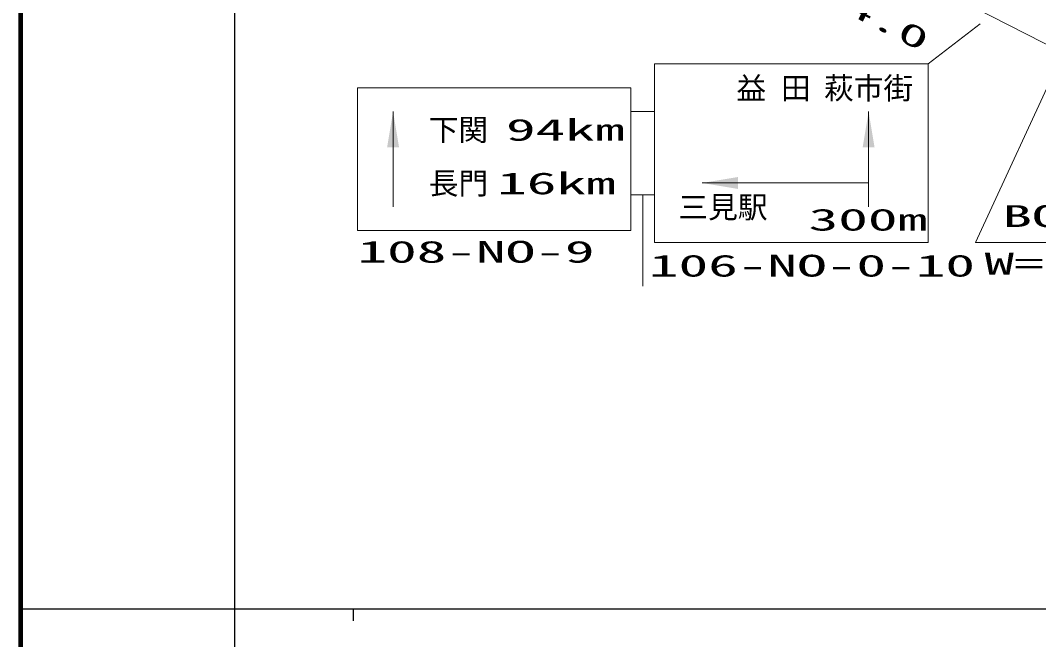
# Model space of a CAD drawing. Units: millimetres, scale not verified. Extents: x 40000 to 680000, y 20000 to 380000.
# Drawn here: x 40000 to 125654, y 202409 to 254458 of the extents above; entities that cross this region are included whole.
import ezdxf
from ezdxf.enums import TextEntityAlignment as Align

# ---------------------------------------------------------------- set-up
doc = ezdxf.new("R2010")
doc.units = ezdxf.units.MM
doc.header["$LTSCALE"] = 1000
for name, color, linetype, lineweight in [('M-STR-HTXT', 7, 'Continuous', 13), ('M-STR-STRC', 7, 'Continuous', 13), ('M-TTL', 2, 'Continuous', 140), ('M-TTL-BAND', 7, 'Continuous', 25)]:
    doc.layers.add(name, color=color, linetype=linetype, lineweight=lineweight)
doc.styles.add('ＭＳ ゴシック', font='')
doc.styles.get('ＭＳ ゴシック').set_extended_font_data('MS Gothic')

# ---------------------------------------------------------------- blocks, each defined once
blk = doc.blocks.new('filled_arrow')
at = {"color": 0, "linetype": 'Continuous', "lineweight": -2}
blk.add_solid([(7.5, 1.25), (0, 0), (7.5, -1.25)], dxfattribs=at)

msp = doc.modelspace()

# ---------------------------------------------------------------- linework, layer by layer
at = {"layer": 'M-STR-HTXT'}
for p, q in [((92687, 269620), (134134, 248450)), ((128833, 254172), (120352, 235792)), ((120352, 235792), (145352, 235792))]:
    msp.add_line(p, q, dxfattribs=at)
at = {"layer": 'M-STR-STRC'}
for p, q in [((120734, 254160), (116352, 250792)), ((93352, 250792), (116352, 250792)), ((93352, 250792), (93352, 235792)), ((116352, 250792), (116352, 235792)), ((68352, 248792), (68352, 236792)), ((68352, 248792), (91352, 248792)), ((91352, 248792), (91352, 236792)), ((71352, 246792), (71352, 238792)), ((93352, 246792), (91352, 246792)), ((111352, 238792), (111352, 246792)), ((111352, 240792), (97352, 240792)), ((91352, 239792), (93352, 239792)), ((92352, 239792), (92352, 232122)), ((68352, 236792), (91352, 236792)), ((93352, 235792), (116352, 235792))]:
    msp.add_line(p, q, dxfattribs=at)
at = {"layer": 'M-TTL'}
msp.add_line((40000, 380000), (40000, 20000), dxfattribs=at)
at = {"layer": 'M-TTL-BAND'}
for p, q in [((58000, 370000), (58000, 20000)), ((40000, 205000), (579000, 205000)), ((68000, 205000), (68000, 204000))]:
    msp.add_line(p, q, dxfattribs=at)

# ---------------------------------------------------------------- block references
at = {"layer": 'M-STR-STRC', "xscale": 400, "yscale": 400, "rotation": 270}
for p in [(71352, 246792), (111352, 246792)]:
    msp.add_blockref('filled_arrow', p, dxfattribs=at)
at = {"layer": 'M-STR-STRC', "xscale": 400, "yscale": 400}
msp.add_blockref('filled_arrow', (97352, 240792), dxfattribs=at)

# ---------------------------------------------------------------- texts
at = {"layer": 'M-STR-HTXT', "style": 'ＭＳ ゴシック', "width": 2}
msp.add_text('L=44.0', height=1833, rotation=332.608, dxfattribs=at).set_placement((102270, 258194), align=Align.BOTTOM_LEFT)
for s, p in [('BOX', (122602, 236542)), ('W=1.0', (121102, 232542))]:
    msp.add_text(s, height=1833, dxfattribs=at).set_placement(p, align=Align.BOTTOM_LEFT)
at = {"layer": 'M-STR-STRC', "style": 'ＭＳ ゴシック'}
for s, p in [('益 田', (100232, 247292)), ('萩市街', (107602, 247292)), ('下関', (74352, 243792)), ('長門', (74352, 239292)), ('三見駅', (95352, 237292))]:
    msp.add_text(s, height=1833, dxfattribs=at).set_placement(p, align=Align.BOTTOM_LEFT)
at = {"layer": 'M-STR-STRC', "style": 'ＭＳ ゴシック', "width": 2}
for s, p in [('94km', (80852, 243792)), ('16km', (80102, 239292)), ('300m', (106303, 236239)), ('108-NO-9', (68352, 233542)), ('106-NO-0-10', (92870, 232373))]:
    msp.add_text(s, height=1833, dxfattribs=at).set_placement(p, align=Align.BOTTOM_LEFT)

doc.saveas('drawing.dxf')
